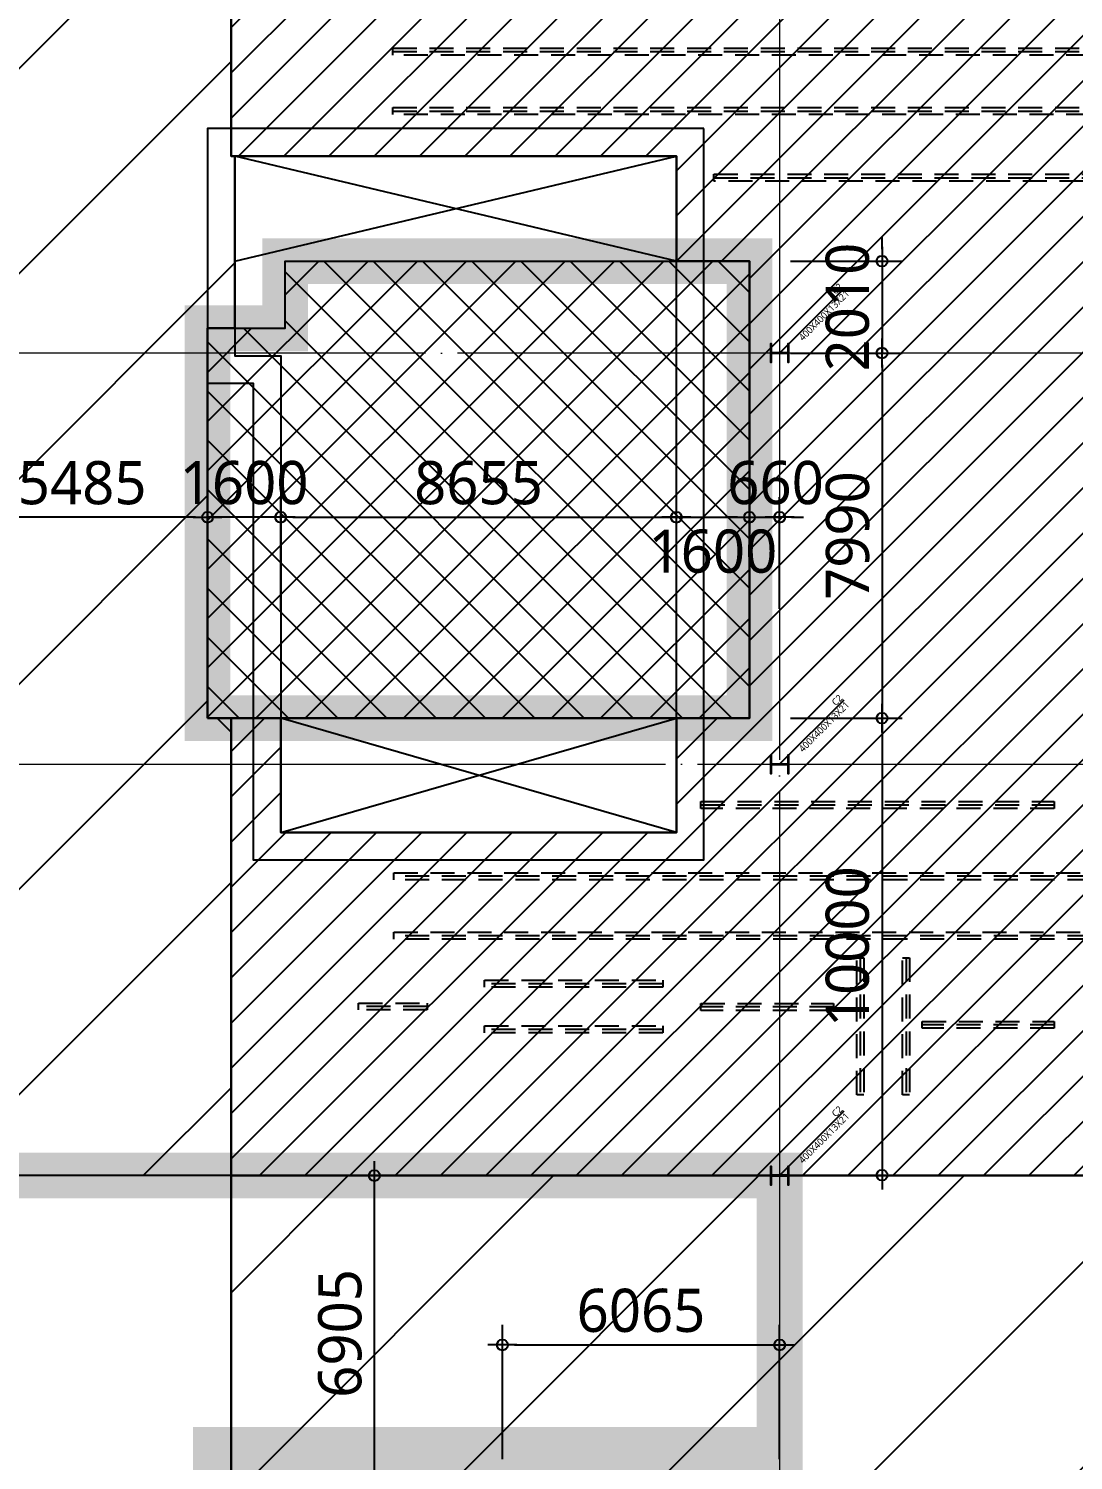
# Model space of a CAD drawing. Header units: millimetres. Extents: x -17369 to 294000, y -718917 to 220315.
# Drawn here: x 136921 to 159775, y 79312 to 110640 of the extents above; entities that cross this region are included whole.
import ezdxf
from ezdxf.enums import TextEntityAlignment as Align

# ---------------------------------------------------------------- set-up
doc = ezdxf.new("R2010")
doc.units = ezdxf.units.MM
doc.header["$LTSCALE"] = 350
for name, pattern in [('H1', [1, 0.5, -0.5]), ('H12', [3, 2, -1]), ('X-200-S-COL$0$CEN', [62, 60, -1, 0, -1]), ('X-200-S-COL$0$HID', [2.3, 1.5, -0.8])]:
    doc.linetypes.add(name, pattern=pattern)
for name, color, linetype in [('0-THK300 RC SFRC SLAB영역', 2, 'H12'), ('0-THK400 RC SLAB영역', 4, 'H12'), ('0-THK600 RC SLAB영역', 7, 'H12'), ('0-하중영역-AGV', 1, 'H1'), ('0_RC-SLAB', 7, 'Continuous'), ('0_SFRC-SLAB', 3, 'Continuous'), ('7', 7, 'Continuous'), ('8', 8, 'Continuous'), ('Dims', 1, 'Continuous'), ('X-200-S-COL$0$Cen', 1, 'X-200-S-COL$0$CEN'), ('X-200-S-COL$0$CenA', 13, 'X-200-S-COL$0$CEN'), ('X-200-S-COL$0$H-Col', 3, 'Continuous'), ('X-200-S-COL$0$H-매설빔(150x150)', 2, 'Continuous'), ('X-200-S-COL$0$PIT', 7, 'Continuous')]:
    doc.layers.add(name, color=color, linetype=linetype)
doc.layers.add('X-200-S-COL$0$S-NAME', color=144, linetype='Continuous', plot=False)
doc.styles.add('X-200-S-COL$0$맑은고딕', font='malgun.ttf')
doc.styles.add('맑은고딕', font='malgun.ttf')

# ---------------------------------------------------------------- blocks, each defined once
blk = doc.blocks.new('X-200-S-COL$0$1F GRID_231010')
at = {"layer": 'X-200-S-COL$0$Cen', "lineweight": 0}
for p, q in [((93900, 23300), (93900, -123050)), ((172950, -53900), (-22950, -53900)), ((172950, -71900), (-22950, -71900))]:
    blk.add_line(p, q, dxfattribs=at)
at = {"layer": 'X-200-S-COL$0$CenA', "lineweight": 0}
blk.add_line((70400, -62900), (113400, -62900), dxfattribs=at)
blk = doc.blocks.new('X-200-S-COL$0$H-400x400x13x21')
at = {"color": 0}
blk.add_lwpolyline([(200, -200), (200, -179), (28.5, -179, -0.4142136), (6.5, -157), (6.5, 157, -0.4142136), (28.5, 179), (200, 179), (200, 200), (-200, 200), (-200, 179), (-28.5, 179, -0.4142136), (-6.5, 157), (-6.5, -157, -0.4142136), (-28.5, -179), (-200, -179), (-200, -200)], format="xyb", close=True, dxfattribs=at)
blk = doc.blocks.new('X-200-S-COL$0$1F COLUMN_231010')
at = {"layer": 'X-200-S-COL$0$H-Col', "color": 0, "rotation": 90}
for p in [(153350, 103543), (153350, 94543), (153350, 85543)]:
    blk.add_blockref('X-200-S-COL$0$H-400x400x13x21', p, dxfattribs=at)
blk = doc.blocks.new('X-200-S-COL$0$S-NAME')
at = {"layer": 'X-200-S-COL$0$S-NAME', "color": 0}
blk.add_line((0, 0), (2000, 0), dxfattribs=at)
at = {"layer": 'X-200-S-COL$0$S-NAME', "color": 0, "style": 'X-200-S-COL$0$맑은고딕'}
for p in [(2000, 105), (2000, -105)]:
    blk.add_attdef('.', text='', height=150, rotation=359.9949, dxfattribs=at).set_placement(p, align=Align.MIDDLE_RIGHT)
blk = doc.blocks.new('X-200-S-COL$0$PIT-1F')
at = {"layer": 'X-200-S-COL$0$PIT', "color": 6, "linetype": 'ByBlock'}
blk.add_lwpolyline([(74340, -30990), (63485, -30990), (63485, -36560), (64485, -36560), (64485, -46990), (74340, -46990)], close=True, dxfattribs=at)
at = {"layer": 'X-200-S-COL$0$PIT', "linetype": 'ByBlock'}
blk.add_lwpolyline([(73740, -31590), (64085, -31590), (64085, -35960), (65085, -35960), (65085, -46390), (73740, -46390), (73740, -31590)], dxfattribs=at)
at = {"layer": 'X-200-S-COL$0$PIT'}
for points in [[(64085, -35360), (65185, -35360), (65185, -33890), (73740, -33890)], [(65085, -43890), (73740, -43890)]]:
    blk.add_lwpolyline(points, dxfattribs=at)
blk = doc.blocks.new('X-200-S-COL$0$ZONE#3 BEAM')
at = {"layer": 'X-200-S-COL$0$H-매설빔(150x150)', "color": 0, "linetype": 'ByBlock', "lineweight": -2}
for p, q in [((-44545, 6595), (9355, 6595)), ((-44545, 5295), (9355, 5295)), ((-37520, 3835), (2770, 3835)), ((-37805, -9890), (-30075, -9890)), ((9380, -11450), (-44520, -11450)), ((9380, -12750), (-44520, -12750)), ((-34315, -13235), (-34315, -16235)), ((-33315, -13235), (-33315, -16235)), ((-38635, -13800), (-42535, -13800)), ((-43790, -14300), (-45290, -14300)), ((-34900, -14310), (-37805, -14310)), ((-30075, -14700), (-32965, -14700)), ((-38635, -14800), (-42535, -14800))]:
    blk.add_line(p, q, dxfattribs=at)
for points in [[(9355, 6670), (9355, 6520), (-44545, 6520), (-44545, 6670)], [(9355, 5370), (9355, 5220), (-44545, 5220), (-44545, 5370)], [(2770, 3910), (2770, 3760), (-37520, 3760), (-37520, 3910)], [(-30075, -9815), (-30075, -9965), (-37805, -9965), (-37805, -9815)], [(-44520, -11525), (-44520, -11375), (9380, -11375), (9380, -11525)], [(-44520, -12825), (-44520, -12675), (9380, -12675), (9380, -12825)], [(-34240, -16235), (-34390, -16235), (-34390, -13235), (-34240, -13235)], [(-33240, -16235), (-33390, -16235), (-33390, -13235), (-33240, -13235)], [(-42535, -13875), (-42535, -13725), (-38635, -13725), (-38635, -13875)], [(-45290, -14375), (-45290, -14225), (-43790, -14225), (-43790, -14375)], [(-37805, -14385), (-37805, -14235), (-34900, -14235), (-34900, -14385)], [(-32965, -14775), (-32965, -14625), (-30075, -14625), (-30075, -14775)], [(-42535, -14875), (-42535, -14725), (-38635, -14725), (-38635, -14875)]]:
    blk.add_lwpolyline(points, close=True, dxfattribs=at)
blk = doc.blocks.new('DIMDOT')
at = {"color": 0, "linetype": 'ByBlock'}
blk.add_line((-1.2, 0), (1.2, 0), dxfattribs=at)
at = {"color": 3}
blk.add_circle((0, 0), 0.45, dxfattribs=at)

msp = doc.modelspace()

# ---------------------------------------------------------------- hatches: boundary and pattern name
at = {"layer": '0-THK300 RC SFRC SLAB영역', "linetype": 'ByBlock'}
h = msp.add_hatch(dxfattribs=at)
h.set_pattern_fill('ANSI31', color=256, scale=1000)
h.paths.add_polyline_path([(59750, 157722.6), (111150, 157722.6), (111150, 147517.6), (112250, 147517.6), (112250, 147717.6), (117200, 147717.6), (117200, 147517.6), (118300, 147517.6), (118300, 151902.6), (115490, 151902.6), (115490, 153297.6), (118300, 153297.6), (118300, 157722.6), (121120, 157722.6), (121120, 169172.6), (135680, 169172.6), (135680, 157442.6), (207430, 157442.6), (207430, 139342.6), (222230, 139342.6), (222230, 128092.6), (207430, 128092.6), (207430, 123542.6), (141350, 123542.6), (141350, 107852.6), (141435, 107852.6), (141435, 104082.6), (140835, 104082.6), (140835, 95552.6), (141045.3, 95552.6), (141348.7, 95249.2), (141348.5, 85542.6), (66850, 85542.6), (66850, 92842.6), (75300, 92842.6), (75300, 95742.6), (76900, 95742.6), (76900, 108742.6), (75300, 108742.6), (75300, 111342.6), (76900, 111342.6), (76900, 127342.6), (81680, 127342.6), (135150, 127342.6), (135150, 132742.6), (135150, 137642.6), (135150, 141387.6), (65650, 141387.6), (65650, 139142.6), (59750, 139142.6)])
h.paths.add_polyline_path([(118650, 92347.6), (118650, 111547.6), (126800, 111547.6), (126800, 110947.6), (132650, 110947.6), (132650, 105447.6), (130950, 105447.6), (130950, 97247.6), (132650, 97247.6), (132650, 92947.6), (126800, 92947.6), (126800, 92347.6)], flags=16)
h.paths.add_polyline_path([(101600, 156537.6), (101600, 147837.6), (107300, 147837.6), (107300, 156537.6)], flags=16)
h = msp.add_hatch(dxfattribs=at)
h.set_pattern_fill('ANSI31', color=256, scale=1000)
h.paths.add_polyline_path([(141347.7, 49142.6), (207430, 49142.6), (207430, 85542.6), (141348.5, 85542.6)])
at = {"layer": '0-THK400 RC SLAB영역', "linetype": 'Continuous'}
h = msp.add_hatch(dxfattribs=at)
h.set_pattern_fill('_USER', color=4, scale=700, angle=45, pattern_type=0)
h.set_pattern_definition([(45, (0, 0), (-494.9747, 494.9747), [])])
h.paths.add_polyline_path([(141350, 123542.6), (141350, 107852.6), (151090, 107852.6), (151090, 105552.6), (152690, 105552.6), (152690, 95552.6), (151090, 95552.6), (151090, 93052.6), (142435, 93052.6), (142435, 95552.6), (141348.7, 95552.6), (141348.5, 85542.6), (207430, 85542.6), (207430, 123542.6)])
h.paths.add_polyline_path([(192310, 92847.6), (200910, 92847.6), (200910, 96137.6), (202510, 96137.6), (202510, 103727.6), (200910, 103727.6), (200910, 108047.6), (192310, 108047.6), (192310, 104737.6), (190710, 104737.6), (190710, 96137.6), (192310, 96137.6)], flags=16)
at = {"layer": '0-THK600 RC SLAB영역'}
h = msp.add_hatch(dxfattribs=at)
h.set_pattern_fill('CTYSQ6ST', scale=5, angle=45)
h.set_pattern_definition([(45, (0, 0), (-538.8154, 538.8154), []), (135, (0, 0), (-538.8154, -538.8154), [])])
h.paths.add_polyline_path([(142535, 104082.6), (142535, 105552.6), (152690, 105552.6), (152690, 95552.6), (140835, 95552.6), (140835, 104082.6)])

# ---------------------------------------------------------------- linework, layer by layer
at = {"layer": '0-THK300 RC SFRC SLAB영역'}
msp.add_lwpolyline([(207430, 123542.6), (141350, 123542.6), (141350, 107852.6), (141435, 107852.6), (141435, 104082.6), (140835, 104082.6), (140835, 95552.6), (141045.3, 95552.6), (141348.7, 95249.2), (141348.5, 85542.6), (66850, 85542.6)], dxfattribs=at)
at = {"layer": '0-THK300 RC SFRC SLAB영역', "linetype": 'ByBlock'}
for points in [[(141350, 123542.6), (141350, 107852.6)], [(141350, 107852.6), (141435, 107852.6)], [(141435, 107852.6), (141435, 104082.6)], [(140835, 104082.6), (140835, 95552.6)], [(141435, 104082.6), (140835, 104082.6)], [(140835, 95552.6), (141348.7, 95552.6)], [(141348.7, 95249.2), (141045.3, 95552.6)], [(141348.7, 95552.6), (141348.5, 85542.6)], [(141348.5, 85542.6), (66850, 85542.6)]]:
    msp.add_lwpolyline(points, dxfattribs=at)
msp.add_lwpolyline([(141347.7, 49142.6), (207430, 49142.6), (207430, 85542.6), (141348.5, 85542.6)], close=True, dxfattribs=at)
at = {"layer": '0-THK400 RC SLAB영역', "linetype": 'ByBlock'}
msp.add_lwpolyline([(141350, 123542.6), (141350, 107852.6), (151090, 107852.6), (151090, 105552.6), (152690, 105552.6), (152690, 95552.6), (151090, 95552.6), (151090, 93052.6), (142435, 93052.6), (142435, 95552.6), (141348.7, 95552.6), (141348.5, 85542.6), (207430, 85542.6), (207430, 123542.6)], close=True, dxfattribs=at)
at = {"layer": '0-THK600 RC SLAB영역', "color": 7, "linetype": 'ByBlock', "const_width": 1000}
msp.add_lwpolyline([(142535, 104082.6), (142535, 105552.6), (152690, 105552.6), (152690, 95552.6), (140835, 95552.6), (140835, 104082.6)], close=True, dxfattribs=at)
at = {"layer": '0-하중영역-AGV', "linetype": 'ByBlock', "const_width": 1000}
msp.add_lwpolyline([(129350, 76542.6), (129350, 85542.6), (135350, 85542.6), (153350, 85542.6), (153350, 79542.6), (141020, 79542.6), (141020, 76542.6)], dxfattribs=at)
at = {"layer": '0_RC-SLAB'}
for p, q in [((141350, 107852.6), (141350, 157442.6)), ((151090, 107852.6), (141350, 107852.6)), ((151090, 105552.6), (151090, 107852.6)), ((152690, 105552.6), (151090, 105552.6)), ((152690, 95552.6), (152690, 105552.6)), ((141347.5, 39362.6), (141348.7, 95552.6)), ((141348.7, 95552.6), (142435, 95552.6)), ((142435, 95552.6), (142435, 93052.6)), ((151090, 93052.6), (151090, 95552.6)), ((151090, 95552.6), (152690, 95552.6)), ((142435, 93052.6), (151090, 93052.6))]:
    msp.add_line(p, q, dxfattribs=at)
at = {"layer": '0_SFRC-SLAB'}
for p, q in [((141350, 107852.6), (141350, 157442.6)), ((141435, 107852.6), (141350, 107852.6)), ((141435, 104082.6), (141435, 107852.6)), ((140835, 95552.6), (140835, 104082.6)), ((140835, 104082.6), (141435, 104082.6)), ((141348.7, 95552.6), (140835, 95552.6)), ((141347.5, 39362.6), (141348.7, 95552.6))]:
    msp.add_line(p, q, dxfattribs=at)
at = {"layer": '7'}
for p, q in [((151090, 107852.6), (141435, 107852.6)), ((141435, 107852.6), (141435, 104082.6)), ((151090, 105552.6), (151090, 107852.6)), ((142535, 104082.6), (142535, 105552.6)), ((142535, 105552.6), (151090, 105552.6)), ((141435, 104082.6), (142535, 104082.6)), ((151090, 95552.6), (142435, 95552.6)), ((142435, 95552.6), (142435, 93052.6)), ((151090, 93052.6), (151090, 95552.6)), ((142435, 93052.6), (151090, 93052.6))]:
    msp.add_line(p, q, dxfattribs=at)
at = {"layer": '8'}
for p, q in [((151090, 105552.6), (141435, 107852.6)), ((141435, 105552.6), (151090, 107852.6)), ((142435, 93052.6), (151090, 95552.6)), ((151090, 93052.6), (142435, 95552.6))]:
    msp.add_line(p, q, dxfattribs=at)
at = {"layer": 'Dims', "color": 1, "transparency": 16777216}
for p, q in [((155590, 105815.1), (155590, 106077.6)), ((153590, 105552.6), (156027.5, 105552.6)), ((155590, 105552.6), (155590, 103542.6)), ((153590, 103542.6), (156027.5, 103542.6)), ((153590, 103542.6), (156027.5, 103542.6)), ((155590, 103280.1), (155590, 95815.1)), ((155590, 103280.1), (155590, 103017.6)), ((140835, 97947.6), (140835, 100385.1)), ((140835, 97947.6), (140835, 100385.1)), ((142435, 97947.6), (142435, 100385.1)), ((142435, 97947.6), (142435, 100385.1)), ((151090, 97947.6), (151090, 100385.1)), ((151090, 97947.6), (151090, 100385.1)), ((152690, 97947.6), (152690, 100385.1)), ((152690, 97947.6), (152690, 100385.1)), ((153350, 97947.6), (153350, 100385.1)), ((140572.5, 99947.6), (135612.5, 99947.6)), ((140572.5, 99947.6), (140310, 99947.6)), ((142435, 99947.6), (140835, 99947.6)), ((142697.5, 99947.6), (150827.5, 99947.6)), ((142697.5, 99947.6), (142960, 99947.6)), ((151352.5, 99947.6), (152427.5, 99947.6)), ((152427.5, 99947.6), (152165, 99947.6)), ((152690, 99947.6), (153350, 99947.6)), ((153612.5, 99947.6), (153875, 99947.6)), ((153590, 95552.6), (156027.5, 95552.6)), ((153590, 95552.6), (156027.5, 95552.6)), ((155590, 95290.1), (155590, 85815.1)), ((146485, 85542.6), (144047.5, 85542.6)), ((153590, 85552.6), (156027.5, 85552.6)), ((144485, 78900.1), (144485, 85280.1)), ((147285, 79337.6), (147285, 82275.1)), ((153350, 79337.6), (153350, 82275.1)), ((147547.5, 81837.6), (153087.5, 81837.6))]:
    msp.add_line(p, q, dxfattribs=at)

# ---------------------------------------------------------------- block references
msp.add_blockref('X-200-S-COL$0$PIT-1F', (77350, 139442.6))
at = {"layer": 'Dims', "color": 1, "transparency": 16777216, "xscale": 262.5, "yscale": 262.5, "zscale": 262.5}
for p, rotation in [((155590, 105552.6), 270), ((155590, 103542.6), 90), ((155590, 103542.6), 90), ((142435, 99947.6), 180), ((142435, 99947.6), 180), ((151090, 99947.6), 180), ((153350, 99947.6), 180), ((155590, 95552.6), 270), ((155590, 95552.6), 90), ((144485, 85542.6), 90), ((155590, 85552.6), 270), ((147285, 81837.6), 180)]:
    msp.add_blockref('DIMDOT', p, dxfattribs=dict(at, rotation=rotation))
for p in [(140835, 99947.6), (140835, 99947.6), (151090, 99947.6), (152690, 99947.6), (152690, 99947.6), (153350, 81837.6)]:
    msp.add_blockref('DIMDOT', p, dxfattribs=at)
at = {"layer": 'X-200-S-COL$0$Cen', "lineweight": 0}
msp.add_blockref('X-200-S-COL$0$1F GRID_231010', (59450, 157442.6), dxfattribs=at)
at = {"layer": 'X-200-S-COL$0$H-Col'}
msp.add_blockref('X-200-S-COL$0$1F COLUMN_231010', (0, 0), dxfattribs=at)
at = {"layer": 'X-200-S-COL$0$H-매설빔(150x150)', "color": 1, "linetype": 'X-200-S-COL$0$HID'}
msp.add_blockref('X-200-S-COL$0$ZONE#3 BEAM', (189430, 103542.6), dxfattribs=at)
at = {"layer": 'X-200-S-COL$0$S-NAME', "color": 241}
ref = msp.add_blockref('X-200-S-COL$0$S-NAME', (153350, 103542.6), dxfattribs=dict(at, rotation=45.00000000000001))
ref.add_attrib('.', '400X400X13X21', dxfattribs={"color": 0, "height": 150, "rotation": 44.99494, "style": 'X-200-S-COL$0$맑은고딕'}).set_placement((154838.2, 104882.6), align=Align.MIDDLE_RIGHT)
ref.add_attrib('.', 'C2', dxfattribs={"color": 0, "height": 150, "rotation": 44.99494, "style": 'X-200-S-COL$0$맑은고딕'}).set_placement((154689.9, 105031), align=Align.MIDDLE_RIGHT)
ref = msp.add_blockref('X-200-S-COL$0$S-NAME', (153350, 94542.6), dxfattribs=dict(at, rotation=45.00000000000001))
ref.add_attrib('.', '400X400X13X21', dxfattribs={"color": 0, "height": 150, "rotation": 44.99494, "style": 'X-200-S-COL$0$맑은고딕'}).set_placement((154838.2, 95882.6), align=Align.MIDDLE_RIGHT)
ref.add_attrib('.', 'C2', dxfattribs={"color": 0, "height": 150, "rotation": 44.99494, "style": 'X-200-S-COL$0$맑은고딕'}).set_placement((154689.9, 96031), align=Align.MIDDLE_RIGHT)
ref = msp.add_blockref('X-200-S-COL$0$S-NAME', (153350, 85542.6), dxfattribs=dict(at, rotation=45.00000000000001))
ref.add_attrib('.', '400X400X13X21', dxfattribs={"color": 0, "height": 150, "rotation": 44.99494, "style": 'X-200-S-COL$0$맑은고딕'}).set_placement((154838.2, 86882.6), align=Align.MIDDLE_RIGHT)
ref.add_attrib('.', 'C2', dxfattribs={"color": 0, "height": 150, "rotation": 44.99494, "style": 'X-200-S-COL$0$맑은고딕'}).set_placement((154689.9, 87031), align=Align.MIDDLE_RIGHT)

# ---------------------------------------------------------------- texts
at = {"layer": 'Dims', "color": 3, "transparency": 16777216, "char_height": 945, "attachment_point": 5, "rotation": 90, "style": '맑은고딕'}
for s, insert in [('\\A1;2010', (154836.7, 104547.6)), ('\\A1;7990', (154839.3, 99547.6)), ('\\A1;10000', (154836.7, 90552.6)), ('\\A1;6905', (143734.3, 82090.1))]:
    msp.add_mtext(s, dxfattribs=dict(at, insert=insert))
at = {"layer": 'Dims', "color": 3, "transparency": 16777216, "char_height": 945, "attachment_point": 5, "style": '맑은고딕'}
for s, insert in [('\\A1;5485', (138092.5, 100698.3)), ('\\A1;1600', (141635, 100700.9)), ('\\A1;8655', (146762.5, 100698.3)), ('\\A1;660', (153261.6, 100700.9)), ('\\A1;1600', (151890, 99200.9)), ('\\A1;6065', (150317.5, 82588.3))]:
    msp.add_mtext(s, dxfattribs=dict(at, insert=insert))

doc.saveas('drawing.dxf')
